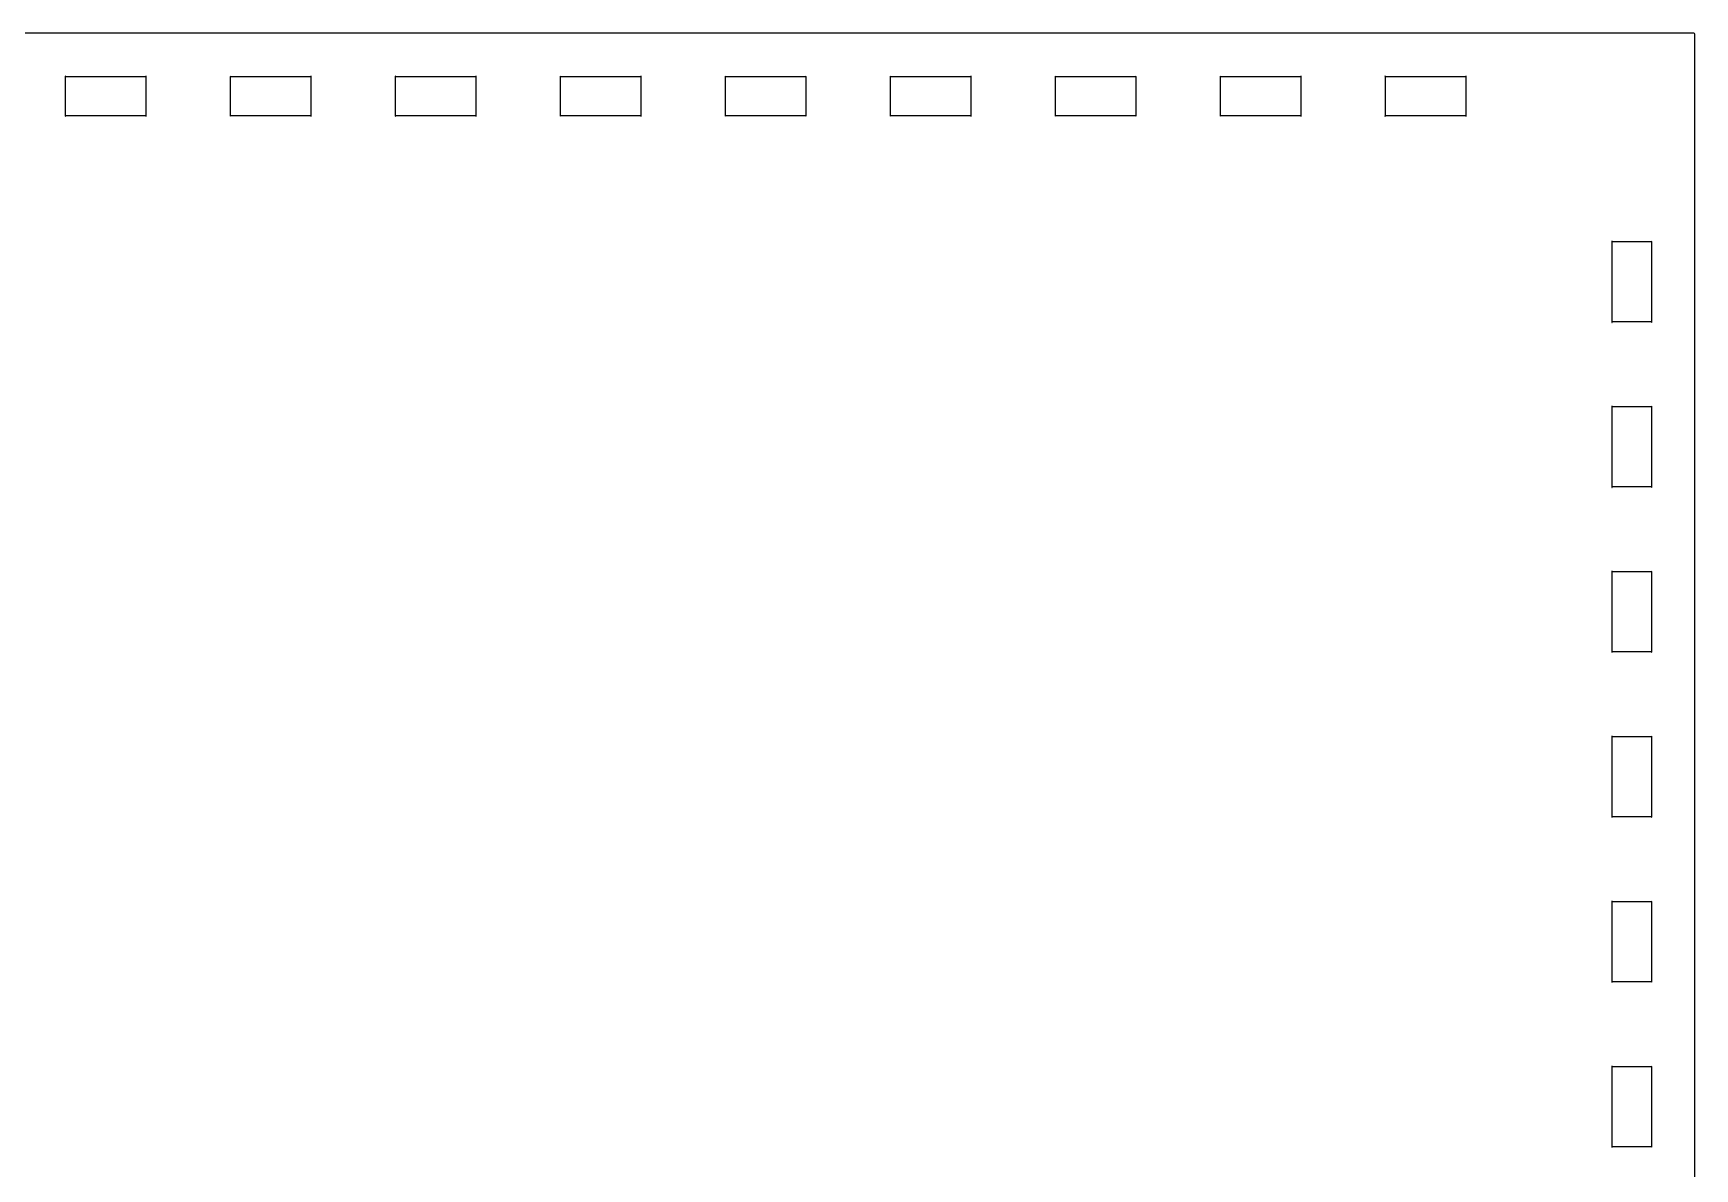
# Model space of a CAD drawing. Header units: millimetres. Extents: x 10 to 620, y 8 to 435.
# Drawn here: x 459.3 to 620.4, y 324.7 to 434.8 of the extents above; entities that cross this region are included whole.
import ezdxf

# ---------------------------------------------------------------- set-up
doc = ezdxf.new("R2010")
doc.units = ezdxf.units.MM

msp = doc.modelspace()

# ---------------------------------------------------------------- linework, layer by layer
at = {"color": 7, "linetype": 'Continuous'}
for p, q in [((612.3, 434.8), (320.3, 434.8)), ((612.3, 434.8), (320.3, 434.8)), ((620.3, 434.8), (612.3, 434.8)), ((620.3, 434.8), (612.3, 434.8)), ((620.32, 434.8), (620.3, 434.8)), ((620.32, 434.8), (620.3, 434.8)), ((620.37, 434.77), (620.32, 434.8)), ((620.37, 434.77), (620.32, 434.8)), ((620.4, 434.72), (620.37, 434.77)), ((620.4, 434.72), (620.37, 434.77)), ((620.4, 434.7), (620.4, 434.72)), ((620.4, 434.7), (620.4, 434.72)), ((620.4, 426.7), (620.4, 434.7)), ((620.4, 426.7), (620.4, 434.7)), ((462.39, 430.64), (462.36, 430.64)), ((462.36, 430.64), (462.36, 430.62)), ((462.39, 430.64), (462.36, 430.64)), ((462.36, 430.64), (462.36, 430.62)), ((462.36, 430.62), (462.39, 430.6)), ((462.36, 430.62), (462.39, 430.6)), ((462.4, 430.61), (462.39, 430.64)), ((462.4, 430.61), (462.39, 430.64)), ((462.39, 430.6), (462.4, 430.6)), ((462.39, 430.6), (462.4, 430.6)), ((462.4, 430.6), (462.4, 430.61)), ((462.4, 430.6), (462.4, 430.61)), ((462.4, 426.8), (462.4, 430.6)), ((462.4, 430.6), (466.3, 430.6)), ((462.4, 430.6), (466.3, 430.6)), ((462.4, 426.8), (462.4, 430.6)), ((466.3, 430.6), (470.2, 430.6)), ((466.3, 430.6), (470.2, 430.6)), ((470.21, 430.64), (470.2, 430.61)), ((470.21, 430.64), (470.2, 430.61)), ((470.2, 430.61), (470.2, 430.6)), ((470.2, 430.61), (470.2, 430.6)), ((470.2, 430.6), (470.21, 430.6)), ((470.2, 430.6), (470.2, 426.8)), ((470.2, 430.6), (470.2, 426.8)), ((470.2, 430.6), (470.21, 430.6)), ((470.24, 430.64), (470.21, 430.64)), ((470.24, 430.64), (470.21, 430.64)), ((470.21, 430.6), (470.24, 430.62)), ((470.21, 430.6), (470.24, 430.62)), ((470.24, 430.62), (470.24, 430.64)), ((470.24, 430.62), (470.24, 430.64)), ((478.38, 430.64), (478.36, 430.64)), ((478.36, 430.64), (478.36, 430.62)), ((478.38, 430.64), (478.36, 430.64)), ((478.36, 430.64), (478.36, 430.62)), ((478.36, 430.62), (478.39, 430.6)), ((478.36, 430.62), (478.39, 430.6)), ((478.4, 430.61), (478.38, 430.64)), ((478.4, 430.61), (478.38, 430.64)), ((478.39, 430.6), (478.4, 430.6)), ((478.39, 430.6), (478.4, 430.6)), ((478.4, 430.6), (478.4, 430.61)), ((478.4, 430.6), (478.4, 430.61)), ((478.4, 426.8), (478.4, 430.6)), ((478.4, 430.6), (482.3, 430.6)), ((478.4, 426.8), (478.4, 430.6)), ((478.4, 430.6), (482.3, 430.6)), ((482.3, 430.6), (486.2, 430.6)), ((482.3, 430.6), (486.2, 430.6)), ((486.21, 430.64), (486.2, 430.61)), ((486.21, 430.64), (486.2, 430.61)), ((486.2, 430.61), (486.2, 430.6)), ((486.2, 430.61), (486.2, 430.6)), ((486.2, 430.6), (486.21, 430.6)), ((486.2, 430.6), (486.2, 426.8)), ((486.2, 430.6), (486.2, 426.8)), ((486.2, 430.6), (486.21, 430.6)), ((486.24, 430.64), (486.21, 430.64)), ((486.24, 430.64), (486.21, 430.64)), ((486.21, 430.6), (486.24, 430.62)), ((486.21, 430.6), (486.24, 430.62)), ((486.24, 430.62), (486.24, 430.64)), ((486.24, 430.62), (486.24, 430.64)), ((494.39, 430.64), (494.36, 430.64)), ((494.36, 430.64), (494.36, 430.62)), ((494.39, 430.64), (494.36, 430.64)), ((494.36, 430.64), (494.36, 430.62)), ((494.36, 430.62), (494.39, 430.6)), ((494.36, 430.62), (494.39, 430.6)), ((494.4, 430.61), (494.39, 430.64)), ((494.4, 430.61), (494.39, 430.64)), ((494.39, 430.6), (494.4, 430.6)), ((494.39, 430.6), (494.4, 430.6)), ((494.4, 430.6), (494.4, 430.61)), ((494.4, 430.6), (494.4, 430.61)), ((494.4, 426.8), (494.4, 430.6)), ((494.4, 430.6), (498.3, 430.6)), ((494.4, 430.6), (498.3, 430.6)), ((494.4, 426.8), (494.4, 430.6)), ((498.3, 430.6), (502.2, 430.6)), ((498.3, 430.6), (502.2, 430.6)), ((502.21, 430.64), (502.2, 430.61)), ((502.21, 430.64), (502.2, 430.61)), ((502.2, 430.61), (502.2, 430.6)), ((502.2, 430.61), (502.2, 430.6)), ((502.2, 430.6), (502.21, 430.6)), ((502.2, 430.6), (502.2, 426.8)), ((502.2, 430.6), (502.2, 426.8)), ((502.2, 430.6), (502.21, 430.6)), ((502.24, 430.64), (502.21, 430.64)), ((502.24, 430.64), (502.21, 430.64)), ((502.21, 430.6), (502.24, 430.62)), ((502.21, 430.6), (502.24, 430.62)), ((502.24, 430.62), (502.24, 430.64)), ((502.24, 430.62), (502.24, 430.64)), ((510.38, 430.64), (510.36, 430.64)), ((510.36, 430.64), (510.36, 430.62)), ((510.38, 430.64), (510.36, 430.64)), ((510.36, 430.64), (510.36, 430.62)), ((510.36, 430.62), (510.39, 430.6)), ((510.36, 430.62), (510.39, 430.6)), ((510.4, 430.61), (510.38, 430.64)), ((510.4, 430.61), (510.38, 430.64)), ((510.39, 430.6), (510.4, 430.6)), ((510.39, 430.6), (510.4, 430.6)), ((510.4, 430.6), (510.4, 430.61)), ((510.4, 430.6), (510.4, 430.61)), ((510.4, 426.8), (510.4, 430.6)), ((510.4, 430.6), (514.3, 430.6)), ((510.4, 430.6), (514.3, 430.6)), ((510.4, 426.8), (510.4, 430.6)), ((514.3, 430.6), (518.2, 430.6)), ((514.3, 430.6), (518.2, 430.6)), ((518.21, 430.64), (518.2, 430.61)), ((518.21, 430.64), (518.2, 430.61)), ((518.2, 430.61), (518.2, 430.6)), ((518.2, 430.61), (518.2, 430.6)), ((518.2, 430.6), (518.21, 430.6)), ((518.2, 430.6), (518.2, 426.8)), ((518.2, 430.6), (518.2, 426.8)), ((518.2, 430.6), (518.21, 430.6)), ((518.24, 430.64), (518.21, 430.64)), ((518.24, 430.64), (518.21, 430.64)), ((518.21, 430.6), (518.24, 430.62)), ((518.21, 430.6), (518.24, 430.62)), ((518.24, 430.62), (518.24, 430.64)), ((518.24, 430.62), (518.24, 430.64)), ((526.38, 430.64), (526.36, 430.64)), ((526.36, 430.64), (526.36, 430.62)), ((526.38, 430.64), (526.36, 430.64)), ((526.36, 430.64), (526.36, 430.62)), ((526.36, 430.62), (526.39, 430.6)), ((526.36, 430.62), (526.39, 430.6)), ((526.4, 430.61), (526.38, 430.64)), ((526.4, 430.61), (526.38, 430.64)), ((526.39, 430.6), (526.4, 430.6)), ((526.39, 430.6), (526.4, 430.6)), ((526.4, 430.6), (526.4, 430.61)), ((526.4, 430.6), (526.4, 430.61)), ((526.4, 426.8), (526.4, 430.6)), ((526.4, 430.6), (530.3, 430.6)), ((526.4, 430.6), (530.3, 430.6)), ((526.4, 426.8), (526.4, 430.6)), ((530.3, 430.6), (534.2, 430.6)), ((530.3, 430.6), (534.2, 430.6)), ((534.22, 430.64), (534.2, 430.61)), ((534.22, 430.64), (534.2, 430.61)), ((534.2, 430.61), (534.2, 430.6)), ((534.2, 430.61), (534.2, 430.6)), ((534.2, 430.6), (534.21, 430.6)), ((534.2, 430.6), (534.2, 426.8)), ((534.2, 430.6), (534.2, 426.8)), ((534.2, 430.6), (534.21, 430.6)), ((534.21, 430.6), (534.24, 430.62)), ((534.21, 430.6), (534.24, 430.62)), ((534.24, 430.64), (534.22, 430.64)), ((534.24, 430.64), (534.22, 430.64)), ((534.24, 430.62), (534.24, 430.64)), ((534.24, 430.62), (534.24, 430.64)), ((542.38, 430.64), (542.36, 430.64)), ((542.36, 430.64), (542.36, 430.62)), ((542.38, 430.64), (542.36, 430.64)), ((542.36, 430.64), (542.36, 430.62)), ((542.36, 430.62), (542.39, 430.6)), ((542.36, 430.62), (542.39, 430.6)), ((542.4, 430.61), (542.38, 430.64)), ((542.4, 430.61), (542.38, 430.64)), ((542.39, 430.6), (542.4, 430.6)), ((542.39, 430.6), (542.4, 430.6)), ((542.4, 430.6), (542.4, 430.61)), ((542.4, 430.6), (542.4, 430.61)), ((542.4, 426.8), (542.4, 430.6)), ((542.4, 430.6), (546.3, 430.6)), ((542.4, 430.6), (546.3, 430.6)), ((542.4, 426.8), (542.4, 430.6)), ((546.3, 430.6), (550.2, 430.6)), ((546.3, 430.6), (550.2, 430.6)), ((550.21, 430.64), (550.2, 430.61)), ((550.21, 430.64), (550.2, 430.61)), ((550.2, 430.61), (550.2, 430.6)), ((550.2, 430.61), (550.2, 430.6)), ((550.2, 430.6), (550.21, 430.6)), ((550.2, 430.6), (550.2, 426.8)), ((550.2, 430.6), (550.2, 426.8)), ((550.2, 430.6), (550.21, 430.6)), ((550.24, 430.64), (550.21, 430.64)), ((550.24, 430.64), (550.21, 430.64)), ((550.21, 430.6), (550.24, 430.62)), ((550.21, 430.6), (550.24, 430.62)), ((550.24, 430.62), (550.24, 430.64)), ((550.24, 430.62), (550.24, 430.64)), ((558.38, 430.64), (558.36, 430.64)), ((558.36, 430.64), (558.36, 430.62)), ((558.38, 430.64), (558.36, 430.64)), ((558.36, 430.64), (558.36, 430.62)), ((558.36, 430.62), (558.39, 430.6)), ((558.36, 430.62), (558.39, 430.6)), ((558.4, 430.61), (558.38, 430.64)), ((558.4, 430.61), (558.38, 430.64)), ((558.39, 430.6), (558.4, 430.6)), ((558.39, 430.6), (558.4, 430.6)), ((558.4, 430.6), (558.4, 430.61)), ((558.4, 430.6), (558.4, 430.61)), ((558.4, 426.8), (558.4, 430.6)), ((558.4, 430.6), (562.3, 430.6)), ((558.4, 426.8), (558.4, 430.6)), ((558.4, 430.6), (562.3, 430.6)), ((562.3, 430.6), (566.2, 430.6)), ((562.3, 430.6), (566.2, 430.6)), ((566.22, 430.64), (566.2, 430.61)), ((566.22, 430.64), (566.2, 430.61)), ((566.2, 430.61), (566.2, 430.6)), ((566.2, 430.61), (566.2, 430.6)), ((566.2, 430.6), (566.21, 430.6)), ((566.2, 430.6), (566.2, 426.8)), ((566.2, 430.6), (566.2, 426.8)), ((566.2, 430.6), (566.21, 430.6)), ((566.21, 430.6), (566.24, 430.62)), ((566.21, 430.6), (566.24, 430.62)), ((566.24, 430.64), (566.22, 430.64)), ((566.24, 430.64), (566.22, 430.64)), ((566.24, 430.62), (566.24, 430.64)), ((566.24, 430.62), (566.24, 430.64)), ((574.39, 430.64), (574.36, 430.64)), ((574.36, 430.64), (574.36, 430.62)), ((574.39, 430.64), (574.36, 430.64)), ((574.36, 430.64), (574.36, 430.62)), ((574.36, 430.62), (574.39, 430.6)), ((574.36, 430.62), (574.39, 430.6)), ((574.4, 430.61), (574.39, 430.64)), ((574.4, 430.61), (574.39, 430.64)), ((574.39, 430.6), (574.4, 430.6)), ((574.39, 430.6), (574.4, 430.6)), ((574.4, 430.6), (574.4, 430.61)), ((574.4, 430.6), (574.4, 430.61)), ((574.4, 426.8), (574.4, 430.6)), ((574.4, 430.6), (578.3, 430.6)), ((574.4, 430.6), (578.3, 430.6)), ((574.4, 426.8), (574.4, 430.6)), ((578.3, 430.6), (582.2, 430.6)), ((578.3, 430.6), (582.2, 430.6)), ((582.21, 430.64), (582.2, 430.61)), ((582.21, 430.64), (582.2, 430.61)), ((582.2, 430.61), (582.2, 430.6)), ((582.2, 430.61), (582.2, 430.6)), ((582.2, 430.6), (582.21, 430.6)), ((582.2, 430.6), (582.2, 426.8)), ((582.2, 430.6), (582.2, 426.8)), ((582.2, 430.6), (582.21, 430.6)), ((582.24, 430.64), (582.21, 430.64)), ((582.24, 430.64), (582.21, 430.64)), ((582.21, 430.6), (582.24, 430.62)), ((582.21, 430.6), (582.24, 430.62)), ((582.24, 430.62), (582.24, 430.64)), ((582.24, 430.62), (582.24, 430.64)), ((590.38, 430.64), (590.36, 430.64)), ((590.36, 430.64), (590.36, 430.62)), ((590.38, 430.64), (590.36, 430.64)), ((590.36, 430.64), (590.36, 430.62)), ((590.36, 430.62), (590.39, 430.6)), ((590.36, 430.62), (590.39, 430.6)), ((590.4, 430.61), (590.38, 430.64)), ((590.4, 430.61), (590.38, 430.64)), ((590.39, 430.6), (590.4, 430.6)), ((590.39, 430.6), (590.4, 430.6)), ((590.4, 430.6), (590.4, 430.61)), ((590.4, 430.6), (590.4, 430.61)), ((590.4, 426.8), (590.4, 430.6)), ((590.4, 430.6), (594.3, 430.6)), ((590.4, 426.8), (590.4, 430.6)), ((590.4, 430.6), (594.3, 430.6)), ((594.3, 430.6), (598.2, 430.6)), ((594.3, 430.6), (598.2, 430.6)), ((598.21, 430.64), (598.2, 430.61)), ((598.21, 430.64), (598.2, 430.61)), ((598.2, 430.61), (598.2, 430.6)), ((598.2, 430.61), (598.2, 430.6)), ((598.2, 430.6), (598.21, 430.6)), ((598.2, 430.6), (598.2, 426.8)), ((598.2, 430.6), (598.2, 426.8)), ((598.2, 430.6), (598.21, 430.6)), ((598.24, 430.64), (598.21, 430.64)), ((598.24, 430.64), (598.21, 430.64)), ((598.21, 430.6), (598.24, 430.62)), ((598.21, 430.6), (598.24, 430.62)), ((598.24, 430.62), (598.24, 430.64)), ((598.24, 430.62), (598.24, 430.64)), ((462.39, 426.8), (462.36, 426.79)), ((462.39, 426.8), (462.36, 426.79)), ((462.36, 426.79), (462.36, 426.76)), ((462.36, 426.79), (462.36, 426.76)), ((462.36, 426.76), (462.39, 426.76)), ((462.36, 426.76), (462.39, 426.76)), ((462.4, 426.8), (462.39, 426.8)), ((462.4, 426.8), (462.39, 426.8)), ((462.39, 426.76), (462.4, 426.79)), ((462.39, 426.76), (462.4, 426.79)), ((470.2, 426.8), (462.4, 426.8)), ((462.4, 426.79), (462.4, 426.8)), ((470.2, 426.8), (462.4, 426.8)), ((462.4, 426.79), (462.4, 426.8)), ((470.2, 426.8), (470.2, 426.79)), ((470.21, 426.8), (470.2, 426.8)), ((470.2, 426.8), (470.2, 426.79)), ((470.21, 426.8), (470.2, 426.8)), ((470.2, 426.79), (470.21, 426.76)), ((470.2, 426.79), (470.21, 426.76)), ((470.24, 426.79), (470.21, 426.8)), ((470.24, 426.79), (470.21, 426.8)), ((470.21, 426.76), (470.24, 426.76)), ((470.21, 426.76), (470.24, 426.76)), ((470.24, 426.76), (470.24, 426.79)), ((470.24, 426.76), (470.24, 426.79)), ((478.39, 426.8), (478.36, 426.79)), ((478.39, 426.8), (478.36, 426.79)), ((478.36, 426.79), (478.36, 426.76)), ((478.36, 426.79), (478.36, 426.76)), ((478.36, 426.76), (478.38, 426.76)), ((478.36, 426.76), (478.38, 426.76)), ((478.38, 426.76), (478.4, 426.79)), ((478.38, 426.76), (478.4, 426.79)), ((478.4, 426.8), (478.39, 426.8)), ((478.4, 426.8), (478.39, 426.8)), ((486.2, 426.8), (478.4, 426.8)), ((478.4, 426.79), (478.4, 426.8)), ((486.2, 426.8), (478.4, 426.8)), ((478.4, 426.79), (478.4, 426.8)), ((486.2, 426.8), (486.2, 426.79)), ((486.21, 426.8), (486.2, 426.8)), ((486.2, 426.8), (486.2, 426.79)), ((486.21, 426.8), (486.2, 426.8)), ((486.2, 426.79), (486.21, 426.76)), ((486.2, 426.79), (486.21, 426.76)), ((486.24, 426.79), (486.21, 426.8)), ((486.24, 426.79), (486.21, 426.8)), ((486.21, 426.76), (486.24, 426.76)), ((486.21, 426.76), (486.24, 426.76)), ((486.24, 426.76), (486.24, 426.79)), ((486.24, 426.76), (486.24, 426.79)), ((494.39, 426.8), (494.36, 426.79)), ((494.39, 426.8), (494.36, 426.79)), ((494.36, 426.79), (494.36, 426.76)), ((494.36, 426.79), (494.36, 426.76)), ((494.36, 426.76), (494.39, 426.76)), ((494.36, 426.76), (494.39, 426.76)), ((494.4, 426.8), (494.39, 426.8)), ((494.4, 426.8), (494.39, 426.8)), ((494.39, 426.76), (494.4, 426.79)), ((494.39, 426.76), (494.4, 426.79)), ((502.2, 426.8), (494.4, 426.8)), ((494.4, 426.79), (494.4, 426.8)), ((502.2, 426.8), (494.4, 426.8)), ((494.4, 426.79), (494.4, 426.8)), ((502.2, 426.8), (502.2, 426.79)), ((502.21, 426.8), (502.2, 426.8)), ((502.2, 426.8), (502.2, 426.79)), ((502.21, 426.8), (502.2, 426.8)), ((502.2, 426.79), (502.21, 426.76)), ((502.2, 426.79), (502.21, 426.76)), ((502.24, 426.79), (502.21, 426.8)), ((502.24, 426.79), (502.21, 426.8)), ((502.21, 426.76), (502.24, 426.76)), ((502.21, 426.76), (502.24, 426.76)), ((502.24, 426.76), (502.24, 426.79)), ((502.24, 426.76), (502.24, 426.79)), ((510.39, 426.8), (510.36, 426.79)), ((510.39, 426.8), (510.36, 426.79)), ((510.36, 426.79), (510.36, 426.76)), ((510.36, 426.79), (510.36, 426.76)), ((510.36, 426.76), (510.38, 426.76)), ((510.36, 426.76), (510.38, 426.76)), ((510.38, 426.76), (510.4, 426.79)), ((510.38, 426.76), (510.4, 426.79)), ((510.4, 426.8), (510.39, 426.8)), ((510.4, 426.8), (510.39, 426.8)), ((518.2, 426.8), (510.4, 426.8)), ((510.4, 426.79), (510.4, 426.8)), ((518.2, 426.8), (510.4, 426.8)), ((510.4, 426.79), (510.4, 426.8)), ((518.2, 426.8), (518.2, 426.79)), ((518.21, 426.8), (518.2, 426.8)), ((518.2, 426.8), (518.2, 426.79)), ((518.21, 426.8), (518.2, 426.8)), ((518.2, 426.79), (518.21, 426.76)), ((518.2, 426.79), (518.21, 426.76)), ((518.24, 426.79), (518.21, 426.8)), ((518.24, 426.79), (518.21, 426.8)), ((518.21, 426.76), (518.24, 426.76)), ((518.21, 426.76), (518.24, 426.76)), ((518.24, 426.76), (518.24, 426.79)), ((518.24, 426.76), (518.24, 426.79)), ((526.39, 426.8), (526.36, 426.79)), ((526.39, 426.8), (526.36, 426.79)), ((526.36, 426.79), (526.36, 426.76)), ((526.36, 426.79), (526.36, 426.76)), ((526.36, 426.76), (526.38, 426.76)), ((526.36, 426.76), (526.38, 426.76)), ((526.38, 426.76), (526.4, 426.79)), ((526.38, 426.76), (526.4, 426.79)), ((526.4, 426.8), (526.39, 426.8)), ((526.4, 426.8), (526.39, 426.8)), ((534.2, 426.8), (526.4, 426.8)), ((526.4, 426.79), (526.4, 426.8)), ((534.2, 426.8), (526.4, 426.8)), ((526.4, 426.79), (526.4, 426.8)), ((534.2, 426.8), (534.2, 426.79)), ((534.21, 426.8), (534.2, 426.8)), ((534.2, 426.8), (534.2, 426.79)), ((534.21, 426.8), (534.2, 426.8)), ((534.2, 426.79), (534.22, 426.76)), ((534.2, 426.79), (534.22, 426.76)), ((534.24, 426.79), (534.21, 426.8)), ((534.24, 426.79), (534.21, 426.8)), ((534.22, 426.76), (534.24, 426.76)), ((534.22, 426.76), (534.24, 426.76)), ((534.24, 426.76), (534.24, 426.79)), ((534.24, 426.76), (534.24, 426.79)), ((542.39, 426.8), (542.36, 426.79)), ((542.39, 426.8), (542.36, 426.79)), ((542.36, 426.79), (542.36, 426.76)), ((542.36, 426.79), (542.36, 426.76)), ((542.36, 426.76), (542.38, 426.76)), ((542.36, 426.76), (542.38, 426.76)), ((542.38, 426.76), (542.4, 426.79)), ((542.38, 426.76), (542.4, 426.79)), ((542.4, 426.8), (542.39, 426.8)), ((542.4, 426.8), (542.39, 426.8)), ((550.2, 426.8), (542.4, 426.8)), ((542.4, 426.79), (542.4, 426.8)), ((550.2, 426.8), (542.4, 426.8)), ((542.4, 426.79), (542.4, 426.8)), ((550.2, 426.8), (550.2, 426.79)), ((550.21, 426.8), (550.2, 426.8)), ((550.2, 426.8), (550.2, 426.79)), ((550.21, 426.8), (550.2, 426.8)), ((550.2, 426.79), (550.21, 426.76)), ((550.2, 426.79), (550.21, 426.76)), ((550.24, 426.79), (550.21, 426.8)), ((550.24, 426.79), (550.21, 426.8)), ((550.21, 426.76), (550.24, 426.76)), ((550.21, 426.76), (550.24, 426.76)), ((550.24, 426.76), (550.24, 426.79)), ((550.24, 426.76), (550.24, 426.79)), ((558.39, 426.8), (558.36, 426.79)), ((558.39, 426.8), (558.36, 426.79)), ((558.36, 426.79), (558.36, 426.76)), ((558.36, 426.79), (558.36, 426.76)), ((558.36, 426.76), (558.38, 426.76)), ((558.36, 426.76), (558.38, 426.76)), ((558.38, 426.76), (558.4, 426.79)), ((558.38, 426.76), (558.4, 426.79)), ((558.4, 426.8), (558.39, 426.8)), ((558.4, 426.8), (558.39, 426.8)), ((566.2, 426.8), (558.4, 426.8)), ((558.4, 426.79), (558.4, 426.8)), ((566.2, 426.8), (558.4, 426.8)), ((558.4, 426.79), (558.4, 426.8)), ((566.2, 426.8), (566.2, 426.79)), ((566.21, 426.8), (566.2, 426.8)), ((566.2, 426.8), (566.2, 426.79)), ((566.21, 426.8), (566.2, 426.8)), ((566.2, 426.79), (566.22, 426.76)), ((566.2, 426.79), (566.22, 426.76)), ((566.24, 426.79), (566.21, 426.8)), ((566.24, 426.79), (566.21, 426.8)), ((566.22, 426.76), (566.24, 426.76)), ((566.22, 426.76), (566.24, 426.76)), ((566.24, 426.76), (566.24, 426.79)), ((566.24, 426.76), (566.24, 426.79)), ((574.39, 426.8), (574.36, 426.79)), ((574.39, 426.8), (574.36, 426.79)), ((574.36, 426.79), (574.36, 426.76)), ((574.36, 426.79), (574.36, 426.76)), ((574.36, 426.76), (574.39, 426.76)), ((574.36, 426.76), (574.39, 426.76)), ((574.4, 426.8), (574.39, 426.8)), ((574.4, 426.8), (574.39, 426.8)), ((574.39, 426.76), (574.4, 426.79)), ((574.39, 426.76), (574.4, 426.79)), ((582.2, 426.8), (574.4, 426.8)), ((574.4, 426.79), (574.4, 426.8)), ((582.2, 426.8), (574.4, 426.8)), ((574.4, 426.79), (574.4, 426.8)), ((582.2, 426.8), (582.2, 426.79)), ((582.21, 426.8), (582.2, 426.8)), ((582.2, 426.8), (582.2, 426.79)), ((582.21, 426.8), (582.2, 426.8)), ((582.2, 426.79), (582.21, 426.76)), ((582.2, 426.79), (582.21, 426.76)), ((582.24, 426.79), (582.21, 426.8)), ((582.24, 426.79), (582.21, 426.8)), ((582.21, 426.76), (582.24, 426.76)), ((582.21, 426.76), (582.24, 426.76)), ((582.24, 426.76), (582.24, 426.79)), ((582.24, 426.76), (582.24, 426.79)), ((590.39, 426.8), (590.36, 426.79)), ((590.39, 426.8), (590.36, 426.79)), ((590.36, 426.79), (590.36, 426.76)), ((590.36, 426.79), (590.36, 426.76)), ((590.36, 426.76), (590.38, 426.76)), ((590.36, 426.76), (590.38, 426.76)), ((590.38, 426.76), (590.4, 426.79)), ((590.38, 426.76), (590.4, 426.79)), ((590.4, 426.8), (590.39, 426.8)), ((590.4, 426.8), (590.39, 426.8)), ((598.2, 426.8), (590.4, 426.8)), ((590.4, 426.79), (590.4, 426.8)), ((598.2, 426.8), (590.4, 426.8)), ((590.4, 426.79), (590.4, 426.8)), ((598.2, 426.8), (598.2, 426.79)), ((598.21, 426.8), (598.2, 426.8)), ((598.2, 426.8), (598.2, 426.79)), ((598.21, 426.8), (598.2, 426.8)), ((598.2, 426.79), (598.21, 426.76)), ((598.2, 426.79), (598.21, 426.76)), ((598.24, 426.79), (598.21, 426.8)), ((598.24, 426.79), (598.21, 426.8)), ((598.21, 426.76), (598.24, 426.76)), ((598.21, 426.76), (598.24, 426.76)), ((598.24, 426.76), (598.24, 426.79)), ((598.24, 426.76), (598.24, 426.79)), ((620.4, 234.7), (620.4, 426.7)), ((620.4, 234.7), (620.4, 426.7)), ((612.38, 414.64), (612.36, 414.64)), ((612.36, 414.64), (612.36, 414.62)), ((612.38, 414.64), (612.36, 414.64)), ((612.36, 414.64), (612.36, 414.62)), ((612.36, 414.62), (612.39, 414.6)), ((612.36, 414.62), (612.39, 414.6)), ((612.4, 414.61), (612.38, 414.64)), ((612.4, 414.61), (612.38, 414.64)), ((612.39, 414.6), (612.4, 414.6)), ((612.39, 414.6), (612.4, 414.6)), ((612.4, 414.6), (612.4, 414.61)), ((612.4, 414.6), (612.4, 414.61)), ((612.4, 406.8), (612.4, 414.6)), ((612.4, 414.6), (616.2, 414.6)), ((612.4, 406.8), (612.4, 414.6)), ((612.4, 414.6), (616.2, 414.6)), ((616.22, 414.64), (616.2, 414.61)), ((616.22, 414.64), (616.2, 414.61)), ((616.2, 414.61), (616.2, 414.6)), ((616.2, 414.61), (616.2, 414.6)), ((616.2, 414.6), (616.21, 414.6)), ((616.2, 414.6), (616.2, 410.7)), ((616.2, 414.6), (616.2, 410.7)), ((616.2, 414.6), (616.21, 414.6)), ((616.21, 414.6), (616.24, 414.62)), ((616.21, 414.6), (616.24, 414.62)), ((616.24, 414.64), (616.22, 414.64)), ((616.24, 414.64), (616.22, 414.64)), ((616.24, 414.62), (616.24, 414.64)), ((616.24, 414.62), (616.24, 414.64)), ((616.2, 410.7), (616.2, 406.8)), ((616.2, 410.7), (616.2, 406.8)), ((612.39, 406.8), (612.36, 406.79)), ((612.39, 406.8), (612.36, 406.79)), ((612.36, 406.79), (612.36, 406.76)), ((612.36, 406.79), (612.36, 406.76)), ((612.36, 406.76), (612.38, 406.76)), ((612.36, 406.76), (612.38, 406.76)), ((612.38, 406.76), (612.4, 406.79)), ((612.38, 406.76), (612.4, 406.79)), ((612.4, 406.8), (612.39, 406.8)), ((612.4, 406.8), (612.39, 406.8)), ((616.2, 406.8), (612.4, 406.8)), ((612.4, 406.79), (612.4, 406.8)), ((616.2, 406.8), (612.4, 406.8)), ((612.4, 406.79), (612.4, 406.8)), ((616.2, 406.8), (616.2, 406.79)), ((616.21, 406.8), (616.2, 406.8)), ((616.2, 406.8), (616.2, 406.79)), ((616.21, 406.8), (616.2, 406.8)), ((616.2, 406.79), (616.22, 406.76)), ((616.2, 406.79), (616.22, 406.76)), ((616.24, 406.79), (616.21, 406.8)), ((616.24, 406.79), (616.21, 406.8)), ((616.22, 406.76), (616.24, 406.76)), ((616.22, 406.76), (616.24, 406.76)), ((616.24, 406.76), (616.24, 406.79)), ((616.24, 406.76), (616.24, 406.79)), ((612.38, 398.64), (612.36, 398.64)), ((612.36, 398.64), (612.36, 398.61)), ((612.38, 398.64), (612.36, 398.64)), ((612.36, 398.64), (612.36, 398.61)), ((612.36, 398.61), (612.39, 398.6)), ((612.36, 398.61), (612.39, 398.6)), ((612.4, 398.61), (612.38, 398.64)), ((612.4, 398.61), (612.38, 398.64)), ((612.39, 398.6), (612.4, 398.6)), ((612.39, 398.6), (612.4, 398.6)), ((612.4, 398.6), (612.4, 398.61)), ((612.4, 398.6), (612.4, 398.61)), ((612.4, 390.8), (612.4, 398.6)), ((612.4, 398.6), (616.2, 398.6)), ((612.4, 390.8), (612.4, 398.6)), ((612.4, 398.6), (616.2, 398.6)), ((616.22, 398.64), (616.2, 398.61)), ((616.22, 398.64), (616.2, 398.61)), ((616.2, 398.61), (616.2, 398.6)), ((616.2, 398.61), (616.2, 398.6)), ((616.2, 398.6), (616.21, 398.6)), ((616.2, 398.6), (616.2, 394.7)), ((616.2, 398.6), (616.2, 394.7)), ((616.2, 398.6), (616.21, 398.6)), ((616.21, 398.6), (616.24, 398.61)), ((616.21, 398.6), (616.24, 398.61)), ((616.24, 398.64), (616.22, 398.64)), ((616.24, 398.64), (616.22, 398.64)), ((616.24, 398.61), (616.24, 398.64)), ((616.24, 398.61), (616.24, 398.64)), ((616.2, 394.7), (616.2, 390.8)), ((616.2, 394.7), (616.2, 390.8)), ((612.39, 390.8), (612.36, 390.79)), ((612.39, 390.8), (612.36, 390.79)), ((612.36, 390.79), (612.36, 390.76)), ((612.36, 390.79), (612.36, 390.76)), ((612.36, 390.76), (612.38, 390.76)), ((612.36, 390.76), (612.38, 390.76)), ((612.38, 390.76), (612.4, 390.79)), ((612.38, 390.76), (612.4, 390.79)), ((612.4, 390.8), (612.39, 390.8)), ((612.4, 390.8), (612.39, 390.8)), ((616.2, 390.8), (612.4, 390.8)), ((612.4, 390.79), (612.4, 390.8)), ((616.2, 390.8), (612.4, 390.8)), ((612.4, 390.79), (612.4, 390.8)), ((616.2, 390.8), (616.2, 390.79)), ((616.21, 390.8), (616.2, 390.8)), ((616.2, 390.8), (616.2, 390.79)), ((616.21, 390.8), (616.2, 390.8)), ((616.2, 390.79), (616.22, 390.76)), ((616.2, 390.79), (616.22, 390.76)), ((616.24, 390.79), (616.21, 390.8)), ((616.24, 390.79), (616.21, 390.8)), ((616.22, 390.76), (616.24, 390.76)), ((616.22, 390.76), (616.24, 390.76)), ((616.24, 390.76), (616.24, 390.79)), ((616.24, 390.76), (616.24, 390.79)), ((612.38, 382.64), (612.36, 382.64)), ((612.36, 382.64), (612.36, 382.62)), ((612.38, 382.64), (612.36, 382.64)), ((612.36, 382.64), (612.36, 382.62)), ((612.36, 382.62), (612.39, 382.6)), ((612.36, 382.62), (612.39, 382.6)), ((612.4, 382.61), (612.38, 382.64)), ((612.4, 382.61), (612.38, 382.64)), ((612.39, 382.6), (612.4, 382.6)), ((612.39, 382.6), (612.4, 382.6)), ((612.4, 382.6), (612.4, 382.61)), ((612.4, 382.6), (612.4, 382.61)), ((612.4, 374.8), (612.4, 382.6)), ((612.4, 382.6), (616.2, 382.6)), ((612.4, 374.8), (612.4, 382.6)), ((612.4, 382.6), (616.2, 382.6)), ((616.22, 382.64), (616.2, 382.61)), ((616.22, 382.64), (616.2, 382.61)), ((616.2, 382.61), (616.2, 382.6)), ((616.2, 382.61), (616.2, 382.6)), ((616.2, 382.6), (616.21, 382.6)), ((616.2, 382.6), (616.2, 378.7)), ((616.2, 382.6), (616.2, 378.7)), ((616.2, 382.6), (616.21, 382.6)), ((616.21, 382.6), (616.24, 382.62)), ((616.21, 382.6), (616.24, 382.62)), ((616.24, 382.64), (616.22, 382.64)), ((616.24, 382.64), (616.22, 382.64)), ((616.24, 382.62), (616.24, 382.64)), ((616.24, 382.62), (616.24, 382.64)), ((616.2, 378.7), (616.2, 374.8)), ((616.2, 378.7), (616.2, 374.8)), ((612.39, 374.8), (612.36, 374.79)), ((612.39, 374.8), (612.36, 374.79)), ((612.36, 374.79), (612.36, 374.76)), ((612.36, 374.79), (612.36, 374.76)), ((612.36, 374.76), (612.38, 374.76)), ((612.36, 374.76), (612.38, 374.76)), ((612.38, 374.76), (612.4, 374.79)), ((612.38, 374.76), (612.4, 374.79)), ((612.4, 374.8), (612.39, 374.8)), ((612.4, 374.8), (612.39, 374.8)), ((616.2, 374.8), (612.4, 374.8)), ((612.4, 374.79), (612.4, 374.8)), ((616.2, 374.8), (612.4, 374.8)), ((612.4, 374.79), (612.4, 374.8)), ((616.2, 374.8), (616.2, 374.79)), ((616.21, 374.8), (616.2, 374.8)), ((616.2, 374.8), (616.2, 374.79)), ((616.21, 374.8), (616.2, 374.8)), ((616.2, 374.79), (616.22, 374.76)), ((616.2, 374.79), (616.22, 374.76)), ((616.24, 374.79), (616.21, 374.8)), ((616.24, 374.79), (616.21, 374.8)), ((616.22, 374.76), (616.24, 374.76)), ((616.22, 374.76), (616.24, 374.76)), ((616.24, 374.76), (616.24, 374.79)), ((616.24, 374.76), (616.24, 374.79)), ((612.38, 366.64), (612.36, 366.64)), ((612.36, 366.64), (612.36, 366.61)), ((612.38, 366.64), (612.36, 366.64)), ((612.36, 366.64), (612.36, 366.61)), ((612.36, 366.61), (612.39, 366.6)), ((612.36, 366.61), (612.39, 366.6)), ((612.4, 366.61), (612.38, 366.64)), ((612.4, 366.61), (612.38, 366.64)), ((612.39, 366.6), (612.4, 366.6)), ((612.39, 366.6), (612.4, 366.6)), ((612.4, 366.6), (612.4, 366.61)), ((612.4, 366.6), (612.4, 366.61)), ((612.4, 358.8), (612.4, 366.6)), ((612.4, 366.6), (616.2, 366.6)), ((612.4, 366.6), (616.2, 366.6)), ((612.4, 358.8), (612.4, 366.6)), ((616.22, 366.64), (616.2, 366.61)), ((616.22, 366.64), (616.2, 366.61)), ((616.2, 366.61), (616.2, 366.6)), ((616.2, 366.61), (616.2, 366.6)), ((616.2, 366.6), (616.21, 366.6)), ((616.2, 366.6), (616.2, 362.7)), ((616.2, 366.6), (616.2, 362.7)), ((616.2, 366.6), (616.21, 366.6)), ((616.21, 366.6), (616.24, 366.61)), ((616.21, 366.6), (616.24, 366.61)), ((616.24, 366.64), (616.22, 366.64)), ((616.24, 366.64), (616.22, 366.64)), ((616.24, 366.61), (616.24, 366.64)), ((616.24, 366.61), (616.24, 366.64)), ((616.2, 362.7), (616.2, 358.8)), ((616.2, 362.7), (616.2, 358.8)), ((612.39, 358.8), (612.36, 358.79)), ((612.39, 358.8), (612.36, 358.79)), ((612.36, 358.79), (612.36, 358.76)), ((612.36, 358.79), (612.36, 358.76)), ((612.36, 358.76), (612.38, 358.76)), ((612.36, 358.76), (612.38, 358.76)), ((612.38, 358.76), (612.4, 358.79)), ((612.38, 358.76), (612.4, 358.79)), ((612.4, 358.8), (612.39, 358.8)), ((612.4, 358.8), (612.39, 358.8)), ((616.2, 358.8), (612.4, 358.8)), ((612.4, 358.79), (612.4, 358.8)), ((616.2, 358.8), (612.4, 358.8)), ((612.4, 358.79), (612.4, 358.8)), ((616.2, 358.8), (616.2, 358.79)), ((616.21, 358.8), (616.2, 358.8)), ((616.2, 358.8), (616.2, 358.79)), ((616.21, 358.8), (616.2, 358.8)), ((616.2, 358.79), (616.22, 358.76)), ((616.2, 358.79), (616.22, 358.76)), ((616.24, 358.79), (616.21, 358.8)), ((616.24, 358.79), (616.21, 358.8)), ((616.22, 358.76), (616.24, 358.76)), ((616.22, 358.76), (616.24, 358.76)), ((616.24, 358.76), (616.24, 358.79)), ((616.24, 358.76), (616.24, 358.79)), ((612.38, 350.64), (612.36, 350.64)), ((612.36, 350.64), (612.36, 350.62)), ((612.38, 350.64), (612.36, 350.64)), ((612.36, 350.64), (612.36, 350.62)), ((612.36, 350.62), (612.39, 350.6)), ((612.36, 350.62), (612.39, 350.6)), ((612.4, 350.61), (612.38, 350.64)), ((612.4, 350.61), (612.38, 350.64)), ((612.39, 350.6), (612.4, 350.6)), ((612.39, 350.6), (612.4, 350.6)), ((612.4, 350.6), (612.4, 350.61)), ((612.4, 350.6), (612.4, 350.61)), ((612.4, 342.8), (612.4, 350.6)), ((612.4, 350.6), (616.2, 350.6)), ((612.4, 342.8), (612.4, 350.6)), ((612.4, 350.6), (616.2, 350.6)), ((616.22, 350.64), (616.2, 350.61)), ((616.22, 350.64), (616.2, 350.61)), ((616.2, 350.61), (616.2, 350.6)), ((616.2, 350.61), (616.2, 350.6)), ((616.2, 350.6), (616.21, 350.6)), ((616.2, 350.6), (616.2, 346.7)), ((616.2, 350.6), (616.2, 346.7)), ((616.2, 350.6), (616.21, 350.6)), ((616.21, 350.6), (616.24, 350.62)), ((616.21, 350.6), (616.24, 350.62)), ((616.24, 350.64), (616.22, 350.64)), ((616.24, 350.64), (616.22, 350.64)), ((616.24, 350.62), (616.24, 350.64)), ((616.24, 350.62), (616.24, 350.64)), ((616.2, 346.7), (616.2, 342.8)), ((616.2, 346.7), (616.2, 342.8)), ((612.39, 342.8), (612.36, 342.79)), ((612.39, 342.8), (612.36, 342.79)), ((612.36, 342.79), (612.36, 342.76)), ((612.36, 342.79), (612.36, 342.76)), ((612.36, 342.76), (612.38, 342.76)), ((612.36, 342.76), (612.38, 342.76)), ((612.38, 342.76), (612.4, 342.79)), ((612.38, 342.76), (612.4, 342.79)), ((612.4, 342.8), (612.39, 342.8)), ((612.4, 342.8), (612.39, 342.8)), ((616.2, 342.8), (612.4, 342.8)), ((612.4, 342.79), (612.4, 342.8)), ((616.2, 342.8), (612.4, 342.8)), ((612.4, 342.79), (612.4, 342.8)), ((616.2, 342.8), (616.2, 342.79)), ((616.21, 342.8), (616.2, 342.8)), ((616.2, 342.8), (616.2, 342.79)), ((616.21, 342.8), (616.2, 342.8)), ((616.2, 342.79), (616.22, 342.76)), ((616.2, 342.79), (616.22, 342.76)), ((616.24, 342.79), (616.21, 342.8)), ((616.24, 342.79), (616.21, 342.8)), ((616.22, 342.76), (616.24, 342.76)), ((616.22, 342.76), (616.24, 342.76)), ((616.24, 342.76), (616.24, 342.79)), ((616.24, 342.76), (616.24, 342.79)), ((612.38, 334.64), (612.36, 334.64)), ((612.36, 334.64), (612.36, 334.62)), ((612.38, 334.64), (612.36, 334.64)), ((612.36, 334.64), (612.36, 334.62)), ((612.36, 334.62), (612.39, 334.6)), ((612.36, 334.62), (612.39, 334.6)), ((612.4, 334.61), (612.38, 334.64)), ((612.4, 334.61), (612.38, 334.64)), ((612.39, 334.6), (612.4, 334.6)), ((612.39, 334.6), (612.4, 334.6)), ((612.4, 334.6), (612.4, 334.61)), ((612.4, 334.6), (612.4, 334.61)), ((612.4, 326.8), (612.4, 334.6)), ((612.4, 334.6), (616.2, 334.6)), ((612.4, 334.6), (616.2, 334.6)), ((612.4, 326.8), (612.4, 334.6)), ((616.22, 334.64), (616.2, 334.61)), ((616.22, 334.64), (616.2, 334.61)), ((616.2, 334.61), (616.2, 334.6)), ((616.2, 334.61), (616.2, 334.6)), ((616.2, 334.6), (616.21, 334.6)), ((616.2, 334.6), (616.2, 330.7)), ((616.2, 334.6), (616.2, 330.7)), ((616.2, 334.6), (616.21, 334.6)), ((616.21, 334.6), (616.24, 334.62)), ((616.21, 334.6), (616.24, 334.62)), ((616.24, 334.64), (616.22, 334.64)), ((616.24, 334.64), (616.22, 334.64)), ((616.24, 334.62), (616.24, 334.64)), ((616.24, 334.62), (616.24, 334.64)), ((616.2, 330.7), (616.2, 326.8)), ((616.2, 330.7), (616.2, 326.8)), ((612.39, 326.8), (612.36, 326.79)), ((612.39, 326.8), (612.36, 326.79)), ((612.36, 326.79), (612.36, 326.76)), ((612.36, 326.79), (612.36, 326.76)), ((612.36, 326.76), (612.38, 326.76)), ((612.36, 326.76), (612.38, 326.76)), ((612.38, 326.76), (612.4, 326.79)), ((612.38, 326.76), (612.4, 326.79)), ((612.4, 326.8), (612.39, 326.8)), ((612.4, 326.8), (612.39, 326.8)), ((616.2, 326.8), (612.4, 326.8)), ((612.4, 326.79), (612.4, 326.8)), ((616.2, 326.8), (612.4, 326.8)), ((612.4, 326.79), (612.4, 326.8)), ((616.2, 326.8), (616.2, 326.79)), ((616.21, 326.8), (616.2, 326.8)), ((616.2, 326.8), (616.2, 326.79)), ((616.21, 326.8), (616.2, 326.8)), ((616.2, 326.79), (616.22, 326.76)), ((616.2, 326.79), (616.22, 326.76)), ((616.24, 326.79), (616.21, 326.8)), ((616.24, 326.79), (616.21, 326.8)), ((616.22, 326.76), (616.24, 326.76)), ((616.22, 326.76), (616.24, 326.76)), ((616.24, 326.76), (616.24, 326.79)), ((616.24, 326.76), (616.24, 326.79))]:
    msp.add_line(p, q, dxfattribs=at)

doc.saveas('drawing.dxf')
